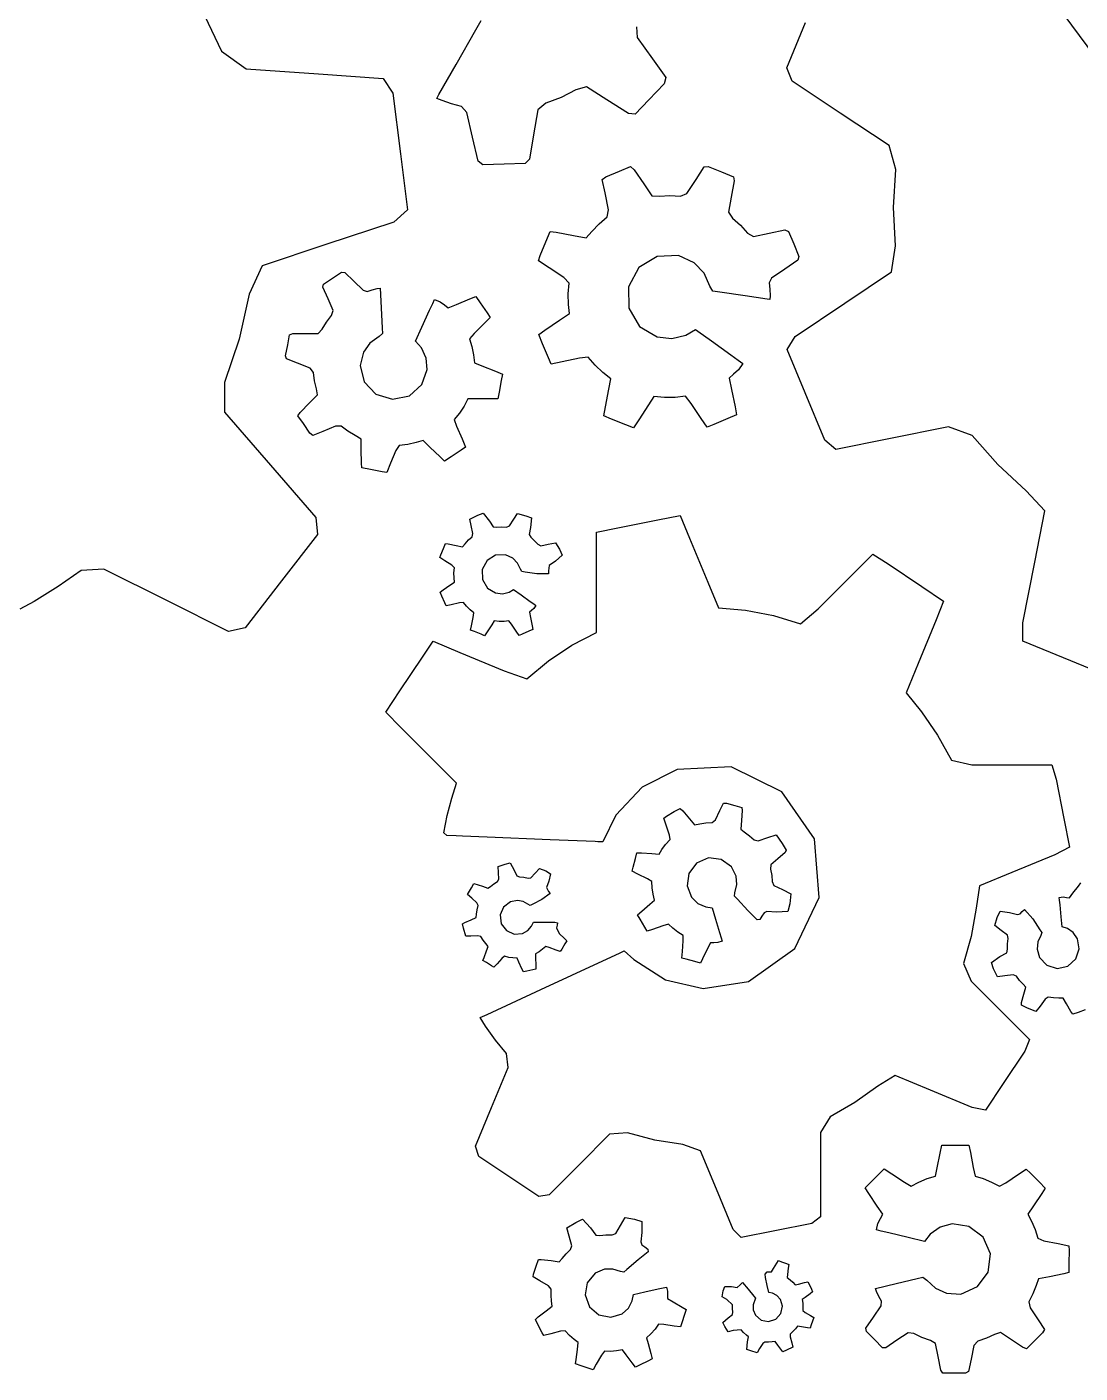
# Model space of a CAD drawing. Header units: metres. Extents: x 300 to 1036, y 0 to 304.
# Drawn here: x 597.45 to 608.29, y 182.49 to 196.33 of the extents above; entities that cross this region are included whole.
import ezdxf

# ---------------------------------------------------------------- set-up
doc = ezdxf.new("R2010")
doc.units = ezdxf.units.M

msp = doc.modelspace()

# ---------------------------------------------------------------- linework, layer by layer
at = {"layer": 'COMPONENT0'}
for p, q in [((599.248, 196.514), (599.455, 196.083)), ((602.071, 196.303), (602.125, 196.399)), ((603.725, 196.333), (603.733, 196.222)), ((605.273, 195.911), (605.464, 196.377)), ((608.123, 196.457), (608.69, 195.686)), ((601.868, 195.947), (602.071, 196.303)), ((603.733, 196.222), (603.889, 196.004)), ((599.455, 196.083), (599.707, 195.902)), ((601.692, 195.638), (601.868, 195.947)), ((603.889, 196.004), (604.028, 195.81)), ((605.326, 195.773), (605.273, 195.911)), ((599.707, 195.902), (600.454, 195.849)), ((600.454, 195.849), (601.119, 195.803)), ((601.119, 195.803), (601.218, 195.651)), ((604.028, 195.81), (604.008, 195.748)), ((605.821, 195.445), (605.326, 195.773)), ((601.218, 195.651), (601.297, 195.025)), ((601.669, 195.597), (601.692, 195.638)), ((603.101, 195.684), (602.949, 195.607)), ((603.212, 195.714), (603.101, 195.684)), ((603.421, 195.583), (603.212, 195.714)), ((604.008, 195.748), (603.853, 195.583)), ((601.724, 195.574), (601.669, 195.597)), ((601.823, 195.541), (601.724, 195.574)), ((601.923, 195.514), (601.823, 195.541)), ((601.98, 195.452), (601.923, 195.514)), ((602.792, 195.548), (602.708, 195.478)), ((602.949, 195.607), (602.792, 195.548)), ((603.644, 195.443), (603.421, 195.583)), ((603.853, 195.583), (603.712, 195.433)), ((602.038, 195.197), (601.98, 195.452)), ((602.708, 195.478), (602.665, 195.223)), ((603.712, 195.433), (603.644, 195.443)), ((606.324, 195.113), (605.821, 195.445)), ((602.665, 195.223), (602.624, 194.972)), ((602.095, 194.952), (602.038, 195.197)), ((606.393, 194.867), (606.324, 195.113)), ((601.297, 195.025), (601.369, 194.452)), ((602.145, 194.914), (602.095, 194.952)), ((602.624, 194.972), (602.579, 194.927)), ((602.363, 194.921), (602.145, 194.914)), ((602.579, 194.927), (602.363, 194.921)), ((603.411, 194.791), (603.55, 194.85)), ((603.55, 194.85), (603.664, 194.898)), ((603.664, 194.898), (603.701, 194.862)), ((603.701, 194.862), (603.799, 194.717)), ((604.338, 194.764), (604.422, 194.892)), ((604.422, 194.892), (604.464, 194.895)), ((604.464, 194.895), (604.599, 194.841)), ((604.599, 194.841), (604.722, 194.791)), ((606.37, 194.475), (606.393, 194.867)), ((603.372, 194.763), (603.411, 194.791)), ((603.401, 194.625), (603.372, 194.763)), ((603.799, 194.717), (603.882, 194.595)), ((604.244, 194.62), (604.338, 194.764)), ((604.731, 194.748), (604.699, 194.582)), ((604.722, 194.791), (604.731, 194.748)), ((603.437, 194.451), (603.401, 194.625)), ((603.882, 194.595), (603.96, 194.592)), ((603.96, 194.592), (604.069, 194.597)), ((604.069, 194.597), (604.179, 194.59)), ((604.179, 194.59), (604.244, 194.62)), ((604.699, 194.582), (604.67, 194.425)), ((601.369, 194.452), (601.227, 194.325)), ((603.424, 194.379), (603.437, 194.451)), ((604.67, 194.425), (604.713, 194.366)), ((606.389, 194.079), (606.37, 194.475)), ((601.227, 194.325), (600.528, 194.093)), ((603.266, 194.227), (603.342, 194.307)), ((603.342, 194.307), (603.424, 194.379)), ((604.713, 194.366), (604.795, 194.293)), ((604.795, 194.293), (604.867, 194.212)), ((602.735, 193.98), (602.792, 194.123)), ((602.792, 194.123), (602.835, 194.228)), ((602.835, 194.228), (602.899, 194.221)), ((602.899, 194.221), (603.075, 194.188)), ((603.075, 194.188), (603.208, 194.162)), ((603.208, 194.162), (603.266, 194.227)), ((604.867, 194.212), (604.929, 194.178)), ((604.929, 194.178), (605.091, 194.212)), ((605.091, 194.212), (605.251, 194.245)), ((605.251, 194.245), (605.288, 194.229)), ((605.288, 194.229), (605.343, 194.101)), ((600.528, 194.093), (599.873, 193.875)), ((602.717, 193.925), (602.735, 193.98)), ((603.936, 193.972), (603.75, 193.859)), ((604.156, 193.98), (603.936, 193.972)), ((604.317, 193.906), (604.156, 193.98)), ((605.343, 194.101), (605.397, 193.972)), ((605.397, 193.972), (605.386, 193.933)), ((606.348, 193.814), (606.389, 194.079)), ((599.873, 193.875), (599.741, 193.582)), ((602.825, 193.854), (602.717, 193.925)), ((602.976, 193.755), (602.825, 193.854)), ((603.75, 193.859), (603.641, 193.66)), ((604.42, 193.799), (604.317, 193.906)), ((605.252, 193.842), (605.113, 193.748)), ((605.386, 193.933), (605.252, 193.842)), ((600.506, 193.686), (600.598, 193.747)), ((600.598, 193.747), (600.69, 193.808)), ((600.69, 193.808), (600.723, 193.805)), ((600.723, 193.805), (600.815, 193.716)), ((600.815, 193.716), (600.912, 193.623)), ((603.032, 193.697), (602.976, 193.755)), ((603.023, 193.587), (603.032, 193.697)), ((604.479, 193.665), (604.42, 193.799)), ((605.113, 193.748), (605.089, 193.699)), ((605.089, 193.699), (605.096, 193.633)), ((605.87, 193.492), (606.348, 193.814)), ((599.741, 193.582), (599.636, 193.12)), ((600.499, 193.655), (600.506, 193.686)), ((600.551, 193.536), (600.499, 193.655)), ((600.912, 193.623), (600.953, 193.612)), ((600.953, 193.612), (601.004, 193.627)), ((601.004, 193.627), (601.056, 193.64)), ((601.056, 193.64), (601.087, 193.645)), ((601.087, 193.645), (601.098, 193.442)), ((602.01, 193.534), (602.071, 193.559)), ((602.071, 193.559), (602.116, 193.495)), ((603.026, 193.477), (603.023, 193.587)), ((603.641, 193.66), (603.645, 193.439)), ((604.512, 193.615), (604.479, 193.665)), ((604.581, 193.604), (604.512, 193.615)), ((604.842, 193.566), (604.581, 193.604)), ((605.069, 193.532), (604.842, 193.566)), ((605.096, 193.633), (605.099, 193.566)), ((605.099, 193.566), (605.098, 193.527)), ((600.603, 193.416), (600.551, 193.536)), ((600.586, 193.363), (600.603, 193.416)), ((601.098, 193.442), (601.109, 193.235)), ((601.516, 193.245), (601.596, 193.419)), ((601.596, 193.419), (601.628, 193.487)), ((601.628, 193.487), (601.647, 193.529)), ((601.647, 193.529), (601.705, 193.505)), ((601.705, 193.505), (601.749, 193.472)), ((601.749, 193.472), (601.786, 193.442)), ((601.786, 193.442), (601.874, 193.478)), ((601.874, 193.478), (602.01, 193.534)), ((602.116, 193.495), (602.187, 193.393)), ((603.035, 193.383), (603.026, 193.477)), ((603.645, 193.439), (603.756, 193.252)), ((605.098, 193.527), (605.069, 193.532)), ((605.359, 193.149), (605.87, 193.492)), ((600.49, 193.222), (600.535, 193.295)), ((600.535, 193.295), (600.586, 193.363)), ((602.158, 193.283), (602.054, 193.179)), ((602.22, 193.345), (602.158, 193.283)), ((602.187, 193.393), (602.22, 193.345)), ((602.783, 193.212), (602.934, 193.315)), ((602.934, 193.315), (603.035, 193.383)), ((600.136, 193.062), (600.156, 193.165)), ((600.156, 193.165), (600.188, 193.178)), ((600.188, 193.178), (600.323, 193.179)), ((600.323, 193.179), (600.451, 193.179)), ((600.451, 193.179), (600.49, 193.222)), ((601.078, 193.147), (600.982, 193.081)), ((601.112, 193.18), (601.078, 193.147)), ((601.109, 193.235), (601.112, 193.18)), ((601.45, 193.1), (601.516, 193.245)), ((602.054, 193.179), (602.005, 193.125)), ((602.719, 193.167), (602.783, 193.212)), ((602.759, 193.074), (602.719, 193.167)), ((603.756, 193.252), (603.936, 193.145)), ((603.936, 193.145), (604.087, 193.127)), ((604.087, 193.127), (604.231, 193.162)), ((604.231, 193.162), (604.331, 193.221)), ((604.331, 193.221), (604.355, 193.203)), ((604.355, 193.203), (604.496, 193.102)), ((605.274, 193.015), (605.359, 193.149)), ((599.636, 193.12), (599.485, 192.675)), ((600.115, 192.95), (600.136, 193.062)), ((600.982, 193.081), (600.915, 192.986)), ((601.512, 193.032), (601.45, 193.1)), ((601.562, 192.926), (601.512, 193.032)), ((602.005, 193.125), (602.031, 193.044)), ((602.031, 193.044), (602.049, 192.96)), ((602.82, 192.929), (602.759, 193.074)), ((604.496, 193.102), (604.694, 192.96)), ((605.46, 192.57), (605.274, 193.015)), ((600.124, 192.919), (600.115, 192.95)), ((600.238, 192.873), (600.124, 192.919)), ((600.366, 192.822), (600.238, 192.873)), ((600.915, 192.986), (600.882, 192.851)), ((601.572, 192.807), (601.562, 192.926)), ((602.049, 192.96), (602.058, 192.876)), ((602.058, 192.876), (602.135, 192.845)), ((602.848, 192.865), (602.82, 192.929)), ((602.961, 192.888), (602.848, 192.865)), ((603.14, 192.926), (602.961, 192.888)), ((603.229, 192.937), (603.14, 192.926)), ((603.299, 192.853), (603.229, 192.937)), ((604.694, 192.96), (604.772, 192.905)), ((604.772, 192.905), (604.819, 192.87)), ((604.819, 192.87), (604.775, 192.805)), ((600.4, 192.777), (600.366, 192.822)), ((600.412, 192.691), (600.4, 192.777)), ((600.882, 192.851), (600.924, 192.682)), ((601.517, 192.653), (601.572, 192.807)), ((602.135, 192.845), (602.273, 192.79)), ((602.273, 192.79), (602.346, 192.761)), ((602.346, 192.761), (602.334, 192.696)), ((603.378, 192.776), (603.299, 192.853)), ((603.46, 192.711), (603.378, 192.776)), ((604.724, 192.76), (604.677, 192.721)), ((604.775, 192.805), (604.724, 192.76)), ((599.485, 192.675), (599.486, 192.368)), ((600.433, 192.608), (600.412, 192.691)), ((600.444, 192.547), (600.433, 192.608)), ((600.924, 192.682), (601.042, 192.556)), ((601.388, 192.539), (601.517, 192.653)), ((602.334, 192.696), (602.311, 192.575)), ((603.406, 192.425), (603.44, 192.606)), ((603.44, 192.606), (603.46, 192.711)), ((604.677, 192.721), (604.702, 192.604)), ((604.702, 192.604), (604.739, 192.423)), ((600.263, 192.367), (600.361, 192.465)), ((600.361, 192.465), (600.444, 192.547)), ((601.042, 192.556), (601.216, 192.502)), ((601.216, 192.502), (601.388, 192.539)), ((601.989, 192.506), (601.951, 192.433)), ((602.074, 192.506), (601.989, 192.506)), ((602.222, 192.507), (602.074, 192.506)), ((602.298, 192.507), (602.222, 192.507)), ((602.311, 192.575), (602.298, 192.507)), ((603.905, 192.532), (603.849, 192.445)), ((604.012, 192.521), (603.905, 192.532)), ((604.122, 192.522), (604.012, 192.521)), ((604.229, 192.534), (604.122, 192.522)), ((604.286, 192.46), (604.229, 192.534)), ((604.39, 192.306), (604.286, 192.46)), ((605.664, 192.083), (605.46, 192.57)), ((599.486, 192.368), (599.958, 191.825)), ((600.241, 192.333), (600.263, 192.367)), ((600.297, 192.253), (600.241, 192.333)), ((601.903, 192.36), (601.849, 192.294)), ((601.951, 192.433), (601.903, 192.36)), ((603.388, 192.332), (603.406, 192.425)), ((603.469, 192.299), (603.388, 192.332)), ((603.849, 192.445), (603.748, 192.291)), ((604.755, 192.342), (604.665, 192.303)), ((604.739, 192.423), (604.755, 192.342)), ((600.365, 192.155), (600.297, 192.253)), ((600.497, 192.172), (600.393, 192.129)), ((600.627, 192.226), (600.497, 192.172)), ((600.686, 192.227), (600.627, 192.226)), ((600.756, 192.174), (600.686, 192.227)), ((600.831, 192.128), (600.756, 192.174)), ((601.849, 192.294), (601.872, 192.227)), ((601.872, 192.227), (601.93, 192.094)), ((603.615, 192.24), (603.469, 192.299)), ((603.693, 192.208), (603.615, 192.24)), ((603.748, 192.291), (603.693, 192.208)), ((604.452, 192.214), (604.39, 192.306)), ((604.52, 192.242), (604.452, 192.214)), ((604.665, 192.303), (604.52, 192.242)), ((606.936, 192.22), (606.323, 192.095)), ((607.179, 192.13), (606.936, 192.22)), ((600.393, 192.129), (600.365, 192.155)), ((600.891, 192.093), (600.831, 192.128)), ((600.892, 191.986), (600.891, 192.093)), ((601.372, 192.037), (601.284, 192.027)), ((601.458, 192.056), (601.372, 192.037)), ((601.53, 192.077), (601.458, 192.056)), ((601.599, 192.01), (601.53, 192.077)), ((601.93, 192.094), (601.966, 192.011)), ((605.777, 191.984), (605.664, 192.083)), ((606.323, 192.095), (605.777, 191.984)), ((607.442, 191.83), (607.179, 192.13)), ((600.894, 191.846), (600.892, 191.986)), ((601.247, 191.976), (601.194, 191.844)), ((601.284, 192.027), (601.247, 191.976)), ((601.704, 191.909), (601.599, 192.01)), ((601.75, 191.866), (601.704, 191.909)), ((601.817, 191.911), (601.75, 191.866)), ((601.92, 191.98), (601.817, 191.911)), ((601.966, 192.011), (601.92, 191.98)), ((599.958, 191.825), (600.425, 191.288)), ((600.898, 191.796), (600.894, 191.846)), ((600.987, 191.779), (600.898, 191.796)), ((601.109, 191.755), (600.987, 191.779)), ((601.155, 191.75), (601.109, 191.755)), ((601.194, 191.844), (601.155, 191.75)), ((607.733, 191.561), (607.442, 191.83)), ((607.925, 191.354), (607.733, 191.561)), ((607.822, 190.827), (607.925, 191.354)), ((600.425, 191.288), (600.441, 191.112)), ((602.01, 191.269), (602.094, 191.309)), ((602.024, 191.204), (602.01, 191.269)), ((602.041, 191.122), (602.024, 191.204)), ((602.094, 191.309), (602.147, 191.332)), ((602.147, 191.332), (602.211, 191.247)), ((602.211, 191.247), (602.249, 191.189)), ((602.389, 191.188), (602.419, 191.202)), ((602.419, 191.202), (602.463, 191.269)), ((602.463, 191.269), (602.502, 191.329)), ((602.502, 191.329), (602.585, 191.305)), ((602.585, 191.305), (602.643, 191.282)), ((602.643, 191.282), (602.633, 191.184)), ((603.533, 191.18), (603.945, 191.262)), ((603.945, 191.262), (604.174, 191.308)), ((604.174, 191.308), (604.271, 191.075)), ((600.441, 191.112), (600.072, 190.636)), ((601.996, 191.055), (602.035, 191.088)), ((602.035, 191.088), (602.041, 191.122)), ((602.249, 191.189), (602.286, 191.188)), ((602.286, 191.188), (602.337, 191.191)), ((602.337, 191.191), (602.389, 191.188)), ((602.633, 191.184), (602.619, 191.111)), ((602.619, 191.111), (602.639, 191.083)), ((602.639, 191.083), (602.677, 191.048)), ((603.313, 191.136), (603.533, 191.18)), ((603.313, 190.873), (603.313, 191.136)), ((604.271, 191.075), (604.459, 190.621)), ((601.711, 190.901), (601.739, 190.968)), ((601.739, 190.968), (601.759, 191.018)), ((601.759, 191.018), (601.788, 191.014)), ((601.788, 191.014), (601.871, 190.998)), ((601.871, 190.998), (601.933, 190.986)), ((601.933, 190.986), (601.961, 191.017)), ((601.961, 191.017), (601.996, 191.055)), ((602.677, 191.048), (602.711, 191.011)), ((602.711, 191.011), (602.74, 190.995)), ((602.74, 190.995), (602.816, 191.011)), ((602.816, 191.011), (602.891, 191.026)), ((602.891, 191.026), (602.934, 190.959)), ((602.934, 190.959), (602.96, 190.898)), ((601.703, 190.875), (601.711, 190.901)), ((601.754, 190.842), (601.703, 190.875)), ((601.825, 190.796), (601.754, 190.842)), ((601.851, 190.769), (601.825, 190.796)), ((602.188, 190.845), (602.137, 190.751)), ((602.275, 190.898), (602.188, 190.845)), ((602.378, 190.902), (602.275, 190.898)), ((602.454, 190.867), (602.378, 190.902)), ((602.502, 190.817), (602.454, 190.867)), ((602.53, 190.754), (602.502, 190.817)), ((602.827, 190.793), (602.819, 190.739)), ((602.892, 190.837), (602.827, 190.793)), ((602.96, 190.898), (602.892, 190.837)), ((603.314, 190.38), (603.313, 190.873)), ((605.94, 190.694), (606.156, 190.91)), ((606.156, 190.91), (606.314, 190.809)), ((606.314, 190.809), (606.661, 190.577)), ((607.7, 190.203), (607.822, 190.827)), ((598.01, 190.742), (597.774, 190.575)), ((598.244, 190.756), (598.01, 190.742)), ((598.898, 190.428), (598.244, 190.756)), ((601.847, 190.717), (601.851, 190.769)), ((601.848, 190.665), (601.847, 190.717)), ((601.853, 190.621), (601.848, 190.665)), ((602.137, 190.751), (602.139, 190.648)), ((602.139, 190.648), (602.191, 190.56)), ((602.545, 190.73), (602.53, 190.754)), ((602.578, 190.725), (602.545, 190.73)), ((602.7, 190.707), (602.578, 190.725)), ((602.82, 190.708), (602.7, 190.707)), ((602.819, 190.739), (602.82, 190.708)), ((605.595, 190.348), (605.94, 190.694)), ((597.774, 190.575), (597.526, 190.423)), ((600.072, 190.636), (599.697, 190.153)), ((601.704, 190.52), (601.734, 190.541)), ((601.723, 190.476), (601.704, 190.52)), ((601.734, 190.541), (601.805, 190.589)), ((601.805, 190.589), (601.853, 190.621)), ((602.191, 190.56), (602.275, 190.51)), ((602.275, 190.51), (602.346, 190.502)), ((602.346, 190.502), (602.414, 190.518)), ((602.414, 190.518), (602.46, 190.546)), ((602.46, 190.546), (602.538, 190.49)), ((604.459, 190.621), (604.568, 190.358)), ((606.661, 190.577), (606.885, 190.427)), ((597.526, 190.423), (597.379, 190.343)), ((599.526, 190.113), (598.898, 190.428)), ((601.752, 190.408), (601.723, 190.476)), ((601.765, 190.378), (601.752, 190.408)), ((601.818, 190.389), (601.765, 190.378)), ((601.902, 190.407), (601.818, 190.389)), ((601.944, 190.412), (601.902, 190.407)), ((601.976, 190.373), (601.944, 190.412)), ((602.013, 190.337), (601.976, 190.373)), ((602.538, 190.49), (602.631, 190.424)), ((602.631, 190.424), (602.667, 190.398)), ((602.667, 190.398), (602.689, 190.381)), ((602.689, 190.381), (602.669, 190.351)), ((603.314, 190.105), (603.314, 190.38)), ((606.885, 190.427), (606.809, 190.233)), ((602.052, 190.306), (602.013, 190.337)), ((602.027, 190.172), (602.043, 190.257)), ((602.043, 190.257), (602.052, 190.306)), ((602.645, 190.33), (602.623, 190.311)), ((602.623, 190.311), (602.634, 190.257)), ((602.634, 190.257), (602.652, 190.172)), ((602.669, 190.351), (602.645, 190.33)), ((604.568, 190.358), (604.848, 190.333)), ((604.848, 190.333), (605.135, 190.278)), ((605.135, 190.278), (605.413, 190.194)), ((605.413, 190.194), (605.595, 190.348)), ((606.809, 190.233), (606.623, 189.784)), ((599.697, 190.153), (599.526, 190.113)), ((602.018, 190.128), (602.027, 190.172)), ((602.057, 190.113), (602.018, 190.128)), ((602.125, 190.085), (602.057, 190.113)), ((602.187, 190.109), (602.162, 190.07)), ((602.235, 190.182), (602.187, 190.109)), ((602.261, 190.222), (602.235, 190.182)), ((602.311, 190.217), (602.261, 190.222)), ((602.362, 190.218), (602.311, 190.217)), ((602.413, 190.224), (602.362, 190.218)), ((602.439, 190.189), (602.413, 190.224)), ((602.488, 190.117), (602.439, 190.189)), ((602.517, 190.074), (602.488, 190.117)), ((602.617, 190.116), (602.549, 190.087)), ((602.659, 190.134), (602.617, 190.116)), ((602.652, 190.172), (602.659, 190.134)), ((603.061, 189.972), (603.314, 190.105)), ((607.701, 190.013), (607.7, 190.203)), ((601.522, 189.85), (601.633, 190.013)), ((601.633, 190.013), (601.907, 189.899)), ((602.162, 190.07), (602.125, 190.085)), ((602.549, 190.087), (602.517, 190.074)), ((602.819, 189.811), (603.061, 189.972)), ((608.117, 189.843), (607.701, 190.013)), ((601.29, 189.502), (601.522, 189.85)), ((601.907, 189.899), (602.363, 189.709)), ((608.623, 189.636), (608.117, 189.843)), ((602.363, 189.709), (602.598, 189.627)), ((602.598, 189.627), (602.819, 189.811)), ((606.623, 189.784), (606.499, 189.484)), ((601.145, 189.285), (601.29, 189.502)), ((606.499, 189.484), (606.656, 189.289)), ((601.3, 189.127), (601.145, 189.285)), ((606.656, 189.289), (606.823, 189.049)), ((601.648, 188.779), (601.3, 189.127)), ((606.823, 189.049), (606.965, 188.789)), ((601.874, 188.554), (601.648, 188.779)), ((604.7, 188.721), (604.145, 188.696)), ((605.221, 188.466), (604.7, 188.721)), ((606.965, 188.789), (607.175, 188.742)), ((607.175, 188.742), (607.656, 188.743)), ((607.656, 188.743), (607.999, 188.743)), ((607.999, 188.743), (608.042, 188.594)), ((604.145, 188.696), (603.782, 188.514)), ((608.042, 188.594), (608.122, 188.191)), ((601.826, 188.4), (601.874, 188.554)), ((603.782, 188.514), (603.511, 188.226)), ((605.555, 187.982), (605.221, 188.466)), ((601.778, 188.223), (601.826, 188.4)), ((604.114, 188.261), (604.173, 188.294)), ((604.173, 188.294), (604.2, 188.268)), ((604.584, 188.273), (604.621, 188.348)), ((604.621, 188.348), (604.65, 188.347)), ((604.65, 188.347), (604.736, 188.324)), ((604.736, 188.324), (604.808, 188.304)), ((604.808, 188.304), (604.812, 188.274)), ((601.742, 188.043), (601.778, 188.223)), ((603.511, 188.226), (603.377, 187.949)), ((604.006, 188.195), (604.035, 188.215)), ((604.031, 188.122), (604.006, 188.195)), ((604.035, 188.215), (604.114, 188.261)), ((604.2, 188.268), (604.27, 188.187)), ((604.27, 188.187), (604.323, 188.126)), ((604.505, 188.148), (604.537, 188.178)), ((604.537, 188.178), (604.584, 188.273)), ((604.805, 188.17), (604.799, 188.082)), ((604.812, 188.274), (604.805, 188.17)), ((608.122, 188.191), (608.181, 187.895)), ((601.775, 188.015), (601.742, 188.043)), ((604.065, 188.02), (604.031, 188.122)), ((604.07, 187.973), (604.065, 188.02)), ((604.323, 188.126), (604.375, 188.135)), ((604.375, 188.135), (604.44, 188.145)), ((604.44, 188.145), (604.505, 188.148)), ((604.799, 188.082), (604.834, 188.052)), ((604.834, 188.052), (604.887, 188.014)), ((605.075, 187.994), (605.162, 188.023)), ((605.162, 188.023), (605.225, 187.934)), ((601.868, 188.011), (601.775, 188.015)), ((601.933, 188.008), (601.868, 188.011)), ((602.187, 187.998), (601.933, 188.008)), ((602.836, 187.971), (602.187, 187.998)), ((603.298, 187.953), (602.836, 187.971)), ((603.326, 187.952), (603.298, 187.953)), ((603.377, 187.949), (603.326, 187.952)), ((603.987, 187.871), (604.025, 187.924)), ((604.025, 187.924), (604.07, 187.973)), ((604.887, 188.014), (604.936, 187.971)), ((604.936, 187.971), (604.978, 187.961)), ((604.978, 187.961), (605.075, 187.994)), ((605.225, 187.934), (605.265, 187.866)), ((605.603, 187.379), (605.555, 187.982)), ((608.181, 187.895), (608.029, 187.817)), ((603.689, 187.69), (603.713, 187.78)), ((603.713, 187.78), (603.729, 187.838)), ((603.729, 187.838), (603.776, 187.836)), ((603.776, 187.836), (603.884, 187.829)), ((603.884, 187.829), (603.957, 187.824)), ((603.957, 187.824), (603.987, 187.871)), ((604.467, 187.785), (604.342, 187.732)), ((604.596, 187.77), (604.467, 187.785)), ((604.702, 187.693), (604.596, 187.77)), ((605.178, 187.776), (605.106, 187.713)), ((605.254, 187.842), (605.178, 187.776)), ((605.265, 187.866), (605.254, 187.842)), ((608.029, 187.817), (607.587, 187.635)), ((602.303, 187.697), (602.374, 187.721)), ((602.306, 187.635), (602.303, 187.697)), ((602.308, 187.566), (602.306, 187.635)), ((602.374, 187.721), (602.426, 187.734)), ((602.426, 187.734), (602.467, 187.66)), ((602.467, 187.66), (602.494, 187.601)), ((602.494, 187.601), (602.522, 187.592)), ((602.637, 187.58), (602.683, 187.629)), ((602.683, 187.629), (602.728, 187.678)), ((602.728, 187.678), (602.792, 187.652)), ((602.792, 187.652), (602.84, 187.622)), ((602.84, 187.622), (602.822, 187.545)), ((603.679, 187.649), (603.689, 187.69)), ((603.74, 187.619), (603.679, 187.649)), ((603.838, 187.571), (603.74, 187.619)), ((604.264, 187.626), (604.247, 187.498)), ((604.342, 187.732), (604.264, 187.626)), ((604.75, 187.599), (604.702, 187.693)), ((605.106, 187.713), (605.105, 187.669)), ((605.105, 187.669), (605.116, 187.605)), ((605.116, 187.605), (605.121, 187.541)), ((607.587, 187.635), (607.254, 187.497)), ((601.987, 187.409), (602.026, 187.479)), ((602.026, 187.479), (602.052, 187.522)), ((602.052, 187.522), (602.139, 187.494)), ((602.139, 187.494), (602.195, 187.473)), ((602.195, 187.473), (602.221, 187.49)), ((602.221, 187.49), (602.256, 187.517)), ((602.256, 187.517), (602.294, 187.541)), ((602.294, 187.541), (602.308, 187.566)), ((602.522, 187.592), (602.566, 187.587)), ((602.566, 187.587), (602.609, 187.577)), ((602.609, 187.577), (602.637, 187.58)), ((602.822, 187.545), (602.799, 187.482)), ((602.799, 187.482), (602.82, 187.44)), ((603.884, 187.543), (603.838, 187.571)), ((603.886, 187.478), (603.884, 187.543)), ((603.895, 187.414), (603.886, 187.478)), ((604.247, 187.498), (604.292, 187.382)), ((604.738, 187.427), (604.759, 187.511)), ((604.759, 187.511), (604.75, 187.599)), ((605.121, 187.541), (605.137, 187.503)), ((605.137, 187.503), (605.226, 187.459)), ((607.254, 187.497), (607.219, 187.267)), ((608.215, 187.422), (608.272, 187.496)), ((608.272, 187.496), (608.297, 187.529)), ((602.029, 187.37), (601.987, 187.409)), ((602.082, 187.322), (602.029, 187.37)), ((602.429, 187.334), (602.358, 187.28)), ((602.499, 187.348), (602.429, 187.334)), ((602.558, 187.336), (602.499, 187.348)), ((602.631, 187.297), (602.558, 187.336)), ((602.752, 187.358), (602.657, 187.31)), ((602.837, 187.418), (602.752, 187.358)), ((602.82, 187.44), (602.837, 187.418)), ((603.862, 187.311), (603.91, 187.352)), ((603.91, 187.352), (603.895, 187.414)), ((604.292, 187.382), (604.356, 187.318)), ((604.735, 187.391), (604.738, 187.427)), ((604.764, 187.36), (604.735, 187.391)), ((604.872, 187.246), (604.764, 187.36)), ((605.226, 187.459), (605.313, 187.416)), ((605.313, 187.416), (605.303, 187.314)), ((605.355, 186.854), (605.603, 187.379)), ((608.075, 187.379), (608.115, 187.384)), ((608.078, 187.35), (608.075, 187.379)), ((608.083, 187.302), (608.078, 187.35)), ((608.115, 187.384), (608.149, 187.379)), ((608.149, 187.379), (608.179, 187.374)), ((608.179, 187.374), (608.215, 187.422)), ((602.074, 187.173), (602.078, 187.208)), ((602.078, 187.208), (602.084, 187.252)), ((602.095, 187.295), (602.082, 187.322)), ((602.084, 187.252), (602.095, 187.295)), ((602.358, 187.28), (602.323, 187.199)), ((602.323, 187.199), (602.334, 187.108)), ((602.657, 187.31), (602.631, 187.297)), ((603.736, 187.201), (603.779, 187.238)), ((603.762, 187.156), (603.736, 187.201)), ((603.779, 187.238), (603.862, 187.311)), ((604.356, 187.318), (604.437, 187.281)), ((604.437, 187.281), (604.505, 187.272)), ((604.505, 187.272), (604.539, 187.156)), ((604.966, 187.148), (604.872, 187.246)), ((605.016, 187.185), (604.993, 187.152)), ((605.037, 187.219), (605.016, 187.185)), ((605.066, 187.233), (605.037, 187.219)), ((605.166, 187.226), (605.066, 187.233)), ((605.281, 187.233), (605.166, 187.226)), ((605.303, 187.314), (605.281, 187.233)), ((607.219, 187.267), (607.169, 186.978)), ((607.436, 187.172), (607.467, 187.236)), ((607.467, 187.236), (607.564, 187.223)), ((607.564, 187.223), (607.646, 187.202)), ((607.646, 187.202), (607.672, 187.209)), ((607.672, 187.209), (607.695, 187.233)), ((607.695, 187.233), (607.719, 187.256)), ((607.719, 187.256), (607.804, 187.159)), ((608.094, 187.18), (608.083, 187.302)), ((601.935, 187.107), (601.958, 187.12)), ((601.946, 187.063), (601.935, 187.107)), ((601.968, 186.98), (601.946, 187.063)), ((601.958, 187.12), (602.024, 187.15)), ((602.024, 187.15), (602.074, 187.173)), ((602.334, 187.108), (602.387, 187.037)), ((602.606, 187.037), (602.645, 187.082)), ((602.645, 187.082), (602.664, 187.125)), ((602.664, 187.125), (602.746, 187.125)), ((602.746, 187.125), (602.844, 187.124)), ((602.844, 187.124), (602.883, 187.124)), ((602.883, 187.124), (602.912, 187.119)), ((602.908, 187.092), (602.901, 187.065)), ((602.901, 187.065), (602.93, 187.008)), ((602.912, 187.119), (602.908, 187.092)), ((603.809, 187.074), (603.762, 187.156)), ((603.834, 187.031), (603.809, 187.074)), ((603.89, 187.05), (603.834, 187.031)), ((603.995, 187.085), (603.89, 187.05)), ((604.053, 187.105), (603.995, 187.085)), ((604.099, 187.061), (604.053, 187.105)), ((604.151, 187.021), (604.099, 187.061)), ((604.539, 187.156), (604.58, 187.017)), ((604.993, 187.152), (604.966, 187.148)), ((607.411, 187.09), (607.436, 187.172)), ((607.477, 187.04), (607.411, 187.09)), ((607.804, 187.159), (607.875, 187.047)), ((607.875, 187.047), (607.894, 187.017)), ((608.104, 187.078), (608.094, 187.18)), ((608.159, 187.06), (608.104, 187.078)), ((608.219, 187.017), (608.159, 187.06)), ((602.019, 186.982), (601.968, 186.98)), ((602.092, 186.984), (602.019, 186.982)), ((602.124, 186.978), (602.092, 186.984)), ((602.147, 186.94), (602.124, 186.978)), ((602.174, 186.904), (602.147, 186.94)), ((602.387, 187.037), (602.467, 187.001)), ((602.467, 187.001), (602.552, 187.008)), ((602.552, 187.008), (602.606, 187.037)), ((602.93, 187.008), (602.985, 186.958)), ((602.985, 186.958), (603.009, 186.934)), ((603.009, 186.934), (602.988, 186.901)), ((604.206, 186.987), (604.151, 187.021)), ((604.197, 186.822), (604.205, 186.932)), ((604.205, 186.932), (604.206, 186.987)), ((604.485, 186.911), (604.453, 186.847)), ((604.521, 186.912), (604.485, 186.911)), ((604.561, 186.914), (604.521, 186.912)), ((604.606, 186.928), (604.561, 186.914)), ((604.58, 187.017), (604.596, 186.962)), ((604.596, 186.962), (604.606, 186.928)), ((607.169, 186.978), (607.089, 186.698)), ((607.543, 186.99), (607.477, 187.04)), ((607.55, 186.955), (607.543, 186.99)), ((607.543, 186.901), (607.55, 186.955)), ((607.855, 186.921), (607.848, 186.847)), ((607.886, 186.988), (607.855, 186.921)), ((607.894, 187.017), (607.886, 186.988)), ((608.262, 186.953), (608.219, 187.017)), ((608.281, 186.85), (608.262, 186.953)), ((602.156, 186.76), (602.182, 186.829)), ((602.199, 186.875), (602.174, 186.904)), ((602.182, 186.829), (602.199, 186.875)), ((602.367, 186.774), (602.34, 186.749)), ((602.41, 186.762), (602.367, 186.774)), ((602.723, 186.82), (602.685, 186.798)), ((602.685, 186.798), (602.686, 186.757)), ((602.758, 186.846), (602.723, 186.82)), ((602.791, 186.875), (602.758, 186.846)), ((602.827, 186.863), (602.791, 186.875)), ((602.897, 186.837), (602.827, 186.863)), ((602.939, 186.821), (602.897, 186.837)), ((602.955, 186.847), (602.939, 186.821)), ((602.988, 186.901), (602.955, 186.847)), ((603.38, 186.728), (603.55, 186.807)), ((603.55, 186.807), (603.599, 186.83)), ((603.599, 186.83), (603.696, 186.742)), ((604.193, 186.755), (604.197, 186.822)), ((604.453, 186.847), (604.404, 186.748)), ((604.876, 186.515), (605.355, 186.854)), ((607.378, 186.71), (607.465, 186.77)), ((607.465, 186.77), (607.534, 186.81)), ((607.534, 186.81), (607.543, 186.846)), ((607.543, 186.846), (607.543, 186.901)), ((607.848, 186.847), (607.873, 186.762)), ((608.246, 186.746), (608.281, 186.85)), ((602.145, 186.73), (602.156, 186.76)), ((602.18, 186.709), (602.145, 186.73)), ((602.234, 186.676), (602.18, 186.709)), ((602.258, 186.661), (602.234, 186.676)), ((602.29, 186.695), (602.258, 186.661)), ((602.34, 186.749), (602.29, 186.695)), ((602.454, 186.756), (602.41, 186.762)), ((602.496, 186.753), (602.454, 186.756)), ((602.514, 186.714), (602.496, 186.753)), ((602.545, 186.646), (602.514, 186.714)), ((602.561, 186.612), (602.545, 186.646)), ((602.657, 186.634), (602.595, 186.62)), ((602.69, 186.642), (602.657, 186.634)), ((602.686, 186.757), (602.689, 186.682)), ((602.689, 186.682), (602.69, 186.642)), ((602.742, 186.433), (603.38, 186.728)), ((603.696, 186.742), (604.025, 186.532)), ((604.235, 186.744), (604.193, 186.755)), ((604.325, 186.719), (604.235, 186.744)), ((604.382, 186.704), (604.325, 186.719)), ((604.404, 186.748), (604.382, 186.704)), ((607.089, 186.698), (607.167, 186.518)), ((607.4, 186.646), (607.378, 186.71)), ((607.439, 186.562), (607.4, 186.646)), ((607.873, 186.762), (607.948, 186.681)), ((607.948, 186.681), (608.053, 186.648)), ((608.053, 186.648), (608.164, 186.672)), ((608.164, 186.672), (608.246, 186.746)), ((602.595, 186.62), (602.561, 186.612)), ((604.025, 186.532), (604.41, 186.443)), ((604.41, 186.443), (604.876, 186.515)), ((607.167, 186.518), (607.501, 186.184)), ((607.515, 186.572), (607.439, 186.562)), ((607.601, 186.584), (607.515, 186.572)), ((607.634, 186.569), (607.601, 186.584)), ((607.667, 186.526), (607.634, 186.569)), ((607.705, 186.486), (607.667, 186.526)), ((602.189, 186.176), (602.742, 186.433)), ((607.688, 186.299), (607.711, 186.384)), ((607.73, 186.455), (607.705, 186.486)), ((607.711, 186.384), (607.73, 186.455)), ((607.686, 186.272), (607.688, 186.299)), ((607.742, 186.245), (607.686, 186.272)), ((607.834, 186.206), (607.742, 186.245)), ((607.877, 186.262), (607.834, 186.206)), ((607.931, 186.333), (607.877, 186.262)), ((607.962, 186.352), (607.931, 186.333)), ((608.017, 186.345), (607.962, 186.352)), ((608.072, 186.343), (608.017, 186.345)), ((608.116, 186.342), (608.072, 186.343)), ((608.15, 186.283), (608.116, 186.342)), ((608.195, 186.205), (608.15, 186.283)), ((608.341, 186.222), (608.268, 186.197)), ((602.116, 186.143), (602.189, 186.176)), ((602.171, 186.056), (602.116, 186.143)), ((607.501, 186.184), (607.768, 185.917)), ((608.214, 186.178), (608.195, 186.205)), ((608.268, 186.197), (608.214, 186.178)), ((602.275, 185.911), (602.171, 186.056)), ((602.388, 185.774), (602.275, 185.911)), ((607.768, 185.917), (607.722, 185.798)), ((602.406, 185.631), (602.388, 185.774)), ((607.722, 185.798), (607.499, 185.464)), ((602.234, 185.217), (602.406, 185.631)), ((606.385, 185.547), (606.208, 185.439)), ((606.749, 185.396), (606.385, 185.547)), ((606.208, 185.439), (605.972, 185.269)), ((607.18, 185.217), (606.749, 185.396)), ((607.499, 185.464), (607.316, 185.19)), ((605.972, 185.269), (605.718, 185.123)), ((602.069, 184.819), (602.234, 185.217)), ((605.718, 185.123), (605.618, 184.961)), ((607.316, 185.19), (607.18, 185.217)), ((603.447, 184.943), (603.135, 184.63)), ((603.634, 184.957), (603.447, 184.943)), ((603.913, 184.883), (603.634, 184.957)), ((604.2, 184.839), (603.913, 184.883)), ((604.385, 184.771), (604.2, 184.839)), ((605.618, 184.961), (605.618, 184.502)), ((606.851, 184.75), (606.867, 184.832)), ((606.867, 184.832), (606.938, 184.832)), ((606.938, 184.832), (607.071, 184.832)), ((607.071, 184.832), (607.145, 184.832)), ((607.145, 184.832), (607.16, 184.754)), ((602.101, 184.716), (602.069, 184.819)), ((602.412, 184.508), (602.101, 184.716)), ((604.547, 184.38), (604.385, 184.771)), ((606.82, 184.597), (606.851, 184.75)), ((607.16, 184.754), (607.19, 184.601)), ((603.135, 184.63), (602.827, 184.321)), ((606.231, 184.545), (606.275, 184.589)), ((606.275, 184.589), (606.353, 184.536)), ((606.803, 184.512), (606.82, 184.597)), ((607.19, 184.601), (607.208, 184.512)), ((607.655, 184.531), (607.735, 184.585)), ((607.735, 184.585), (607.778, 184.543)), ((602.72, 184.303), (602.412, 184.508)), ((605.618, 184.502), (605.618, 184.093)), ((606.078, 184.393), (606.137, 184.452)), ((606.137, 184.452), (606.231, 184.545)), ((606.353, 184.536), (606.483, 184.449)), ((606.483, 184.449), (606.55, 184.408)), ((606.55, 184.408), (606.631, 184.452)), ((606.631, 184.452), (606.716, 184.487)), ((606.716, 184.487), (606.803, 184.512)), ((607.208, 184.512), (607.293, 184.487)), ((607.293, 184.487), (607.379, 184.452)), ((607.379, 184.452), (607.46, 184.409)), ((607.46, 184.409), (607.526, 184.445)), ((607.526, 184.445), (607.655, 184.531)), ((607.778, 184.543), (607.871, 184.45)), ((607.871, 184.45), (607.931, 184.389)), ((602.827, 184.321), (602.72, 184.303)), ((604.719, 183.963), (604.547, 184.38)), ((606.116, 184.334), (606.078, 184.393)), ((606.203, 184.205), (606.116, 184.334)), ((607.895, 184.334), (607.81, 184.206)), ((607.931, 184.389), (607.895, 184.334)), ((606.259, 184.121), (606.203, 184.205)), ((607.81, 184.206), (607.752, 184.121)), ((603.009, 183.979), (603.1, 184.035)), ((603.1, 184.035), (603.168, 184.069)), ((603.168, 184.069), (603.25, 183.979)), ((603.512, 183.923), (603.56, 184.006)), ((603.56, 184.006), (603.607, 184.088)), ((603.607, 184.088), (603.704, 184.071)), ((603.704, 184.071), (603.781, 184.045)), ((603.781, 184.045), (603.781, 183.933)), ((605.53, 184.026), (605.15, 183.951)), ((605.618, 184.093), (605.53, 184.026)), ((606.194, 183.959), (606.208, 184.024)), ((606.208, 184.024), (606.234, 184.076)), ((606.234, 184.076), (606.259, 184.121)), ((606.972, 184.023), (606.848, 183.989)), ((607.146, 183.996), (606.972, 184.023)), ((607.752, 184.121), (607.789, 184.05)), ((607.789, 184.05), (607.826, 183.965)), ((603.032, 183.894), (603.009, 183.979)), ((603.058, 183.797), (603.032, 183.894)), ((603.25, 183.979), (603.306, 183.906)), ((603.306, 183.906), (603.348, 183.902)), ((603.348, 183.902), (603.411, 183.909)), ((603.411, 183.909), (603.473, 183.909)), ((603.473, 183.909), (603.512, 183.923)), ((603.781, 183.933), (603.769, 183.836)), ((604.803, 183.881), (604.719, 183.963)), ((605.15, 183.951), (604.803, 183.881)), ((606.243, 183.948), (606.194, 183.959)), ((606.321, 183.929), (606.243, 183.948)), ((606.521, 183.88), (606.321, 183.929)), ((606.687, 183.839), (606.521, 183.88)), ((606.746, 183.916), (606.687, 183.839)), ((606.848, 183.989), (606.746, 183.916)), ((607.292, 183.884), (607.146, 183.996)), ((607.366, 183.713), (607.292, 183.884)), ((607.826, 183.965), (607.854, 183.875)), ((607.854, 183.875), (607.916, 183.848)), ((603.001, 183.713), (603.046, 183.758)), ((603.046, 183.758), (603.058, 183.797)), ((603.845, 183.734), (603.743, 183.65)), ((603.769, 183.836), (603.78, 183.807)), ((603.78, 183.807), (603.812, 183.785)), ((603.812, 183.785), (603.841, 183.761)), ((603.841, 183.761), (603.845, 183.734)), ((607.916, 183.848), (608.065, 183.818)), ((608.065, 183.818), (608.172, 183.797)), ((608.172, 183.797), (608.176, 183.748)), ((608.176, 183.748), (608.175, 183.618)), ((602.664, 183.504), (602.692, 183.587)), ((602.692, 183.587), (602.715, 183.654)), ((602.715, 183.654), (602.745, 183.656)), ((602.745, 183.656), (602.846, 183.643)), ((602.846, 183.643), (602.93, 183.632)), ((602.93, 183.632), (602.961, 183.664)), ((602.961, 183.664), (603.001, 183.713)), ((603.743, 183.65), (603.626, 183.552)), ((605.136, 183.563), (605.17, 183.618)), ((605.17, 183.618), (605.185, 183.643)), ((605.185, 183.643), (605.217, 183.632)), ((605.217, 183.632), (605.268, 183.613)), ((605.268, 183.613), (605.292, 183.604)), ((605.292, 183.604), (605.287, 183.566)), ((607.343, 183.523), (607.366, 183.713)), ((608.175, 183.618), (608.175, 183.522)), ((602.661, 183.477), (602.664, 183.504)), ((602.732, 183.436), (602.661, 183.477)), ((603.3, 183.513), (603.219, 183.415)), ((603.394, 183.554), (603.3, 183.513)), ((603.48, 183.557), (603.394, 183.554)), ((603.56, 183.532), (603.48, 183.557)), ((603.594, 183.526), (603.56, 183.532)), ((603.626, 183.552), (603.594, 183.526)), ((605.048, 183.503), (605.07, 183.529)), ((605.054, 183.47), (605.048, 183.503)), ((605.071, 183.387), (605.054, 183.47)), ((605.07, 183.529), (605.115, 183.527)), ((605.115, 183.527), (605.136, 183.563)), ((605.277, 183.502), (605.274, 183.469)), ((605.274, 183.469), (605.305, 183.447)), ((605.287, 183.566), (605.277, 183.502)), ((605.305, 183.447), (605.333, 183.421)), ((606.396, 183.408), (606.612, 183.46)), ((606.612, 183.46), (606.67, 183.474)), ((606.67, 183.474), (606.711, 183.444)), ((607.233, 183.376), (607.343, 183.523)), ((607.863, 183.456), (607.837, 183.387)), ((607.975, 183.478), (607.863, 183.456)), ((608.123, 183.507), (607.975, 183.478)), ((608.175, 183.522), (608.123, 183.507)), ((602.821, 183.385), (602.732, 183.436)), ((602.847, 183.351), (602.821, 183.385)), ((602.846, 183.288), (602.847, 183.351)), ((603.219, 183.415), (603.196, 183.292)), ((603.695, 183.296), (603.809, 183.322)), ((603.809, 183.322), (603.947, 183.353)), ((603.947, 183.353), (604.001, 183.365)), ((604.001, 183.365), (604.034, 183.372)), ((604.034, 183.372), (604.045, 183.329)), ((604.045, 183.329), (604.045, 183.289)), ((604.607, 183.272), (604.618, 183.331)), ((604.618, 183.331), (604.635, 183.377)), ((604.635, 183.377), (604.703, 183.376)), ((604.703, 183.376), (604.761, 183.367)), ((604.761, 183.367), (604.792, 183.393)), ((604.792, 183.393), (604.816, 183.42)), ((604.816, 183.42), (604.873, 183.35)), ((604.873, 183.35), (604.931, 183.278)), ((605.086, 183.317), (605.071, 183.387)), ((605.125, 183.309), (605.086, 183.317)), ((605.17, 183.284), (605.125, 183.309)), ((605.333, 183.421), (605.358, 183.394)), ((605.358, 183.394), (605.393, 183.402)), ((605.393, 183.402), (605.455, 183.418)), ((605.455, 183.418), (605.489, 183.426)), ((605.489, 183.426), (605.501, 183.4)), ((605.501, 183.4), (605.524, 183.35)), ((605.537, 183.322), (605.511, 183.303)), ((605.524, 183.35), (605.537, 183.322)), ((606.183, 183.357), (606.396, 183.408)), ((606.195, 183.327), (606.183, 183.357)), ((606.218, 183.275), (606.195, 183.327)), ((606.711, 183.444), (606.8, 183.359)), ((606.8, 183.359), (606.914, 183.307)), ((607.063, 183.3), (607.233, 183.376)), ((607.837, 183.387), (607.804, 183.301)), ((602.795, 183.127), (602.857, 183.175)), ((602.852, 183.225), (602.846, 183.288)), ((602.857, 183.175), (602.852, 183.225)), ((603.196, 183.292), (603.24, 183.168)), ((603.641, 183.156), (603.682, 183.231)), ((603.682, 183.231), (603.695, 183.296)), ((604.045, 183.289), (604.044, 183.254)), ((604.044, 183.254), (604.103, 183.219)), ((604.103, 183.219), (604.196, 183.166)), ((604.656, 183.243), (604.607, 183.272)), ((604.714, 183.19), (604.656, 183.243)), ((604.713, 183.152), (604.714, 183.19)), ((604.948, 183.256), (604.926, 183.19)), ((604.926, 183.19), (604.927, 183.138)), ((604.931, 183.278), (604.948, 183.256)), ((605.205, 183.243), (605.17, 183.284)), ((605.226, 183.174), (605.205, 183.243)), ((605.21, 183.099), (605.226, 183.174)), ((605.459, 183.264), (605.429, 183.242)), ((605.429, 183.242), (605.435, 183.206)), ((605.435, 183.206), (605.437, 183.168)), ((605.511, 183.303), (605.459, 183.264)), ((606.162, 183.063), (606.241, 183.18)), ((606.245, 183.226), (606.218, 183.275)), ((606.241, 183.18), (606.245, 183.226)), ((606.914, 183.307), (607.063, 183.3)), ((607.804, 183.301), (607.761, 183.219)), ((607.761, 183.219), (607.774, 183.158)), ((602.685, 183.039), (602.713, 183.064)), ((602.714, 182.981), (602.685, 183.039)), ((602.713, 183.064), (602.795, 183.127)), ((603.24, 183.168), (603.337, 183.085)), ((603.337, 183.085), (603.46, 183.061)), ((603.46, 183.061), (603.576, 183.097)), ((603.576, 183.097), (603.641, 183.156)), ((604.219, 183.088), (604.19, 183.002)), ((604.196, 183.166), (604.237, 183.141)), ((604.237, 183.141), (604.219, 183.088)), ((604.614, 183.008), (604.669, 183.056)), ((604.669, 183.056), (604.714, 183.089)), ((604.717, 183.114), (604.713, 183.152)), ((604.714, 183.089), (604.717, 183.114)), ((604.927, 183.138), (604.951, 183.082)), ((604.951, 183.082), (605.009, 183.031)), ((605.009, 183.031), (605.084, 183.017)), ((605.084, 183.017), (605.159, 183.042)), ((605.159, 183.042), (605.21, 183.099)), ((605.437, 183.168), (605.435, 183.13)), ((605.435, 183.13), (605.461, 183.111)), ((605.461, 183.111), (605.516, 183.078)), ((605.516, 183.078), (605.55, 183.058)), ((605.55, 183.058), (605.523, 182.983)), ((606.086, 182.949), (606.162, 183.063)), ((607.774, 183.158), (607.857, 183.034)), ((607.857, 183.034), (607.923, 182.934)), ((602.753, 182.901), (602.714, 182.981)), ((602.771, 182.872), (602.753, 182.901)), ((602.943, 182.918), (602.842, 182.891)), ((602.99, 182.92), (602.943, 182.918)), ((603.034, 182.874), (602.99, 182.92)), ((603.916, 182.938), (603.874, 182.891)), ((603.952, 182.989), (603.916, 182.938)), ((604.005, 182.985), (603.952, 182.989)), ((604.112, 182.97), (604.005, 182.985)), ((604.176, 182.962), (604.112, 182.97)), ((604.19, 183.002), (604.176, 182.962)), ((604.634, 182.966), (604.614, 183.008)), ((604.667, 182.911), (604.634, 182.966)), ((604.719, 182.924), (604.667, 182.911)), ((604.801, 182.931), (604.719, 182.924)), ((604.827, 182.903), (604.801, 182.931)), ((604.856, 182.878), (604.827, 182.903)), ((605.334, 182.914), (605.306, 182.888)), ((605.36, 182.943), (605.334, 182.914)), ((605.38, 182.969), (605.36, 182.943)), ((605.422, 182.963), (605.38, 182.969)), ((605.484, 182.953), (605.422, 182.963)), ((605.511, 182.95), (605.484, 182.953)), ((605.523, 182.983), (605.511, 182.95)), ((606.09, 182.915), (606.086, 182.949)), ((606.173, 182.831), (606.09, 182.915)), ((606.521, 182.902), (606.405, 182.824)), ((606.58, 182.894), (606.521, 182.902)), ((606.662, 182.854), (606.58, 182.894)), ((607.471, 182.905), (607.409, 182.883)), ((607.574, 182.836), (607.471, 182.905)), ((607.902, 182.9), (607.812, 182.81)), ((607.923, 182.934), (607.902, 182.9)), ((602.842, 182.891), (602.771, 182.872)), ((603.082, 182.832), (603.034, 182.874)), ((603.126, 182.8), (603.082, 182.832)), ((603.117, 182.731), (603.126, 182.8)), ((603.874, 182.891), (603.828, 182.848)), ((603.828, 182.848), (603.844, 182.791)), ((603.844, 182.791), (603.871, 182.688)), ((604.876, 182.859), (604.856, 182.878)), ((604.86, 182.729), (604.868, 182.808)), ((604.868, 182.808), (604.876, 182.859)), ((605.024, 182.79), (604.992, 182.738)), ((605.044, 182.806), (605.024, 182.79)), ((605.082, 182.805), (605.044, 182.806)), ((605.121, 182.808), (605.082, 182.805)), ((605.151, 182.811), (605.121, 182.808)), ((605.179, 182.773), (605.151, 182.811)), ((605.231, 182.705), (605.179, 182.773)), ((605.333, 182.755), (605.267, 182.722)), ((605.306, 182.888), (605.306, 182.86)), ((605.306, 182.86), (605.322, 182.799)), ((605.322, 182.799), (605.333, 182.755)), ((606.256, 182.748), (606.173, 182.831)), ((606.405, 182.824), (606.29, 182.747)), ((606.749, 182.822), (606.662, 182.854)), ((606.802, 182.79), (606.749, 182.822)), ((606.828, 182.658), (606.802, 182.79)), ((607.196, 182.772), (607.168, 182.629)), ((607.237, 182.816), (607.196, 182.772)), ((607.325, 182.845), (607.237, 182.816)), ((607.409, 182.883), (607.325, 182.845)), ((607.697, 182.753), (607.574, 182.836)), ((607.812, 182.81), (607.738, 182.737)), ((603.098, 182.581), (603.103, 182.626)), ((603.103, 182.626), (603.117, 182.731)), ((603.364, 182.67), (603.311, 182.578)), ((603.394, 182.713), (603.364, 182.67)), ((603.456, 182.71), (603.394, 182.713)), ((603.52, 182.715), (603.456, 182.71)), ((603.58, 182.725), (603.52, 182.715)), ((603.617, 182.676), (603.58, 182.725)), ((603.682, 182.592), (603.617, 182.676)), ((603.886, 182.632), (603.843, 182.611)), ((603.871, 182.688), (603.886, 182.632)), ((604.9, 182.715), (604.86, 182.729)), ((604.966, 182.695), (604.9, 182.715)), ((604.992, 182.738), (604.966, 182.695)), ((605.267, 182.722), (605.231, 182.705)), ((606.29, 182.747), (606.256, 182.748)), ((606.855, 182.518), (606.828, 182.658)), ((607.168, 182.629), (607.142, 182.502)), ((607.738, 182.737), (607.697, 182.753)), ((603.154, 182.562), (603.098, 182.581)), ((603.239, 182.533), (603.154, 182.562)), ((603.278, 182.521), (603.239, 182.533)), ((603.311, 182.578), (603.278, 182.521)), ((603.715, 182.548), (603.682, 182.592)), ((603.761, 182.571), (603.715, 182.548)), ((603.843, 182.611), (603.761, 182.571)), ((606.876, 182.487), (606.855, 182.518)), ((606.988, 182.487), (606.876, 182.487)), ((607.111, 182.487), (606.988, 182.487)), ((607.142, 182.502), (607.111, 182.487))]:
    msp.add_line(p, q, dxfattribs=at)

doc.saveas('drawing.dxf')
